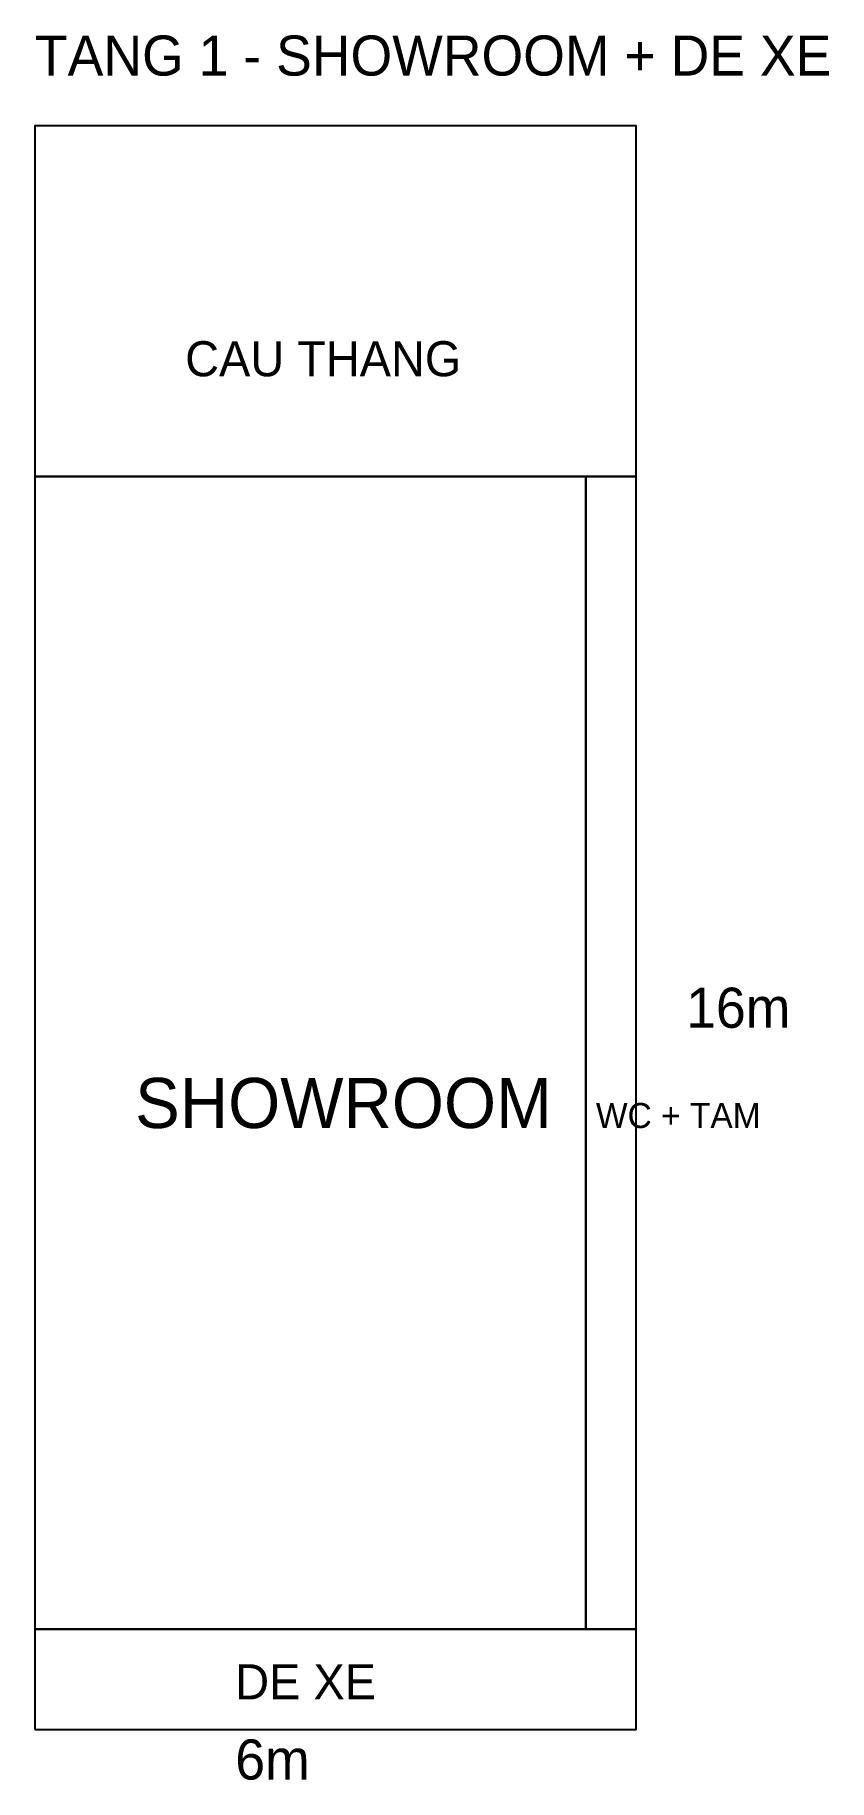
# Model space of a CAD drawing. Header units: millimetres. Extents: x 0 to 7927, y -506 to 16906.
import ezdxf

# ---------------------------------------------------------------- set-up
doc = ezdxf.new("R2010")
doc.units = ezdxf.units.MM
for name, color, linetype in [('DIM', 3, 'Continuous'), ('ROOM', 5, 'Continuous'), ('TEXT', 2, 'Continuous')]:
    doc.layers.add(name, color=color, linetype=linetype)

msp = doc.modelspace()

# ---------------------------------------------------------------- linework, layer by layer
at = {"layer": 'DIM'}
msp.add_lwpolyline([(0, 0), (6000, 0), (6000, 16000), (0, 16000), (0, 0)], close=True, dxfattribs=at)
at = {"layer": 'ROOM'}
for points in [[(0, 12500), (6000, 12500), (6000, 16000), (0, 16000), (0, 12500)], [(0, 1000), (5500, 1000), (5500, 12500), (0, 12500), (0, 1000)], [(5500, 1000), (6000, 1000), (6000, 12500), (5500, 12500), (5500, 1000)], [(0, 0), (6000, 0), (6000, 1000), (0, 1000), (0, 0)]]:
    msp.add_lwpolyline(points, close=True, dxfattribs=at)

# ---------------------------------------------------------------- texts
at = {"layer": 'TEXT'}
for s, height, p in [('TANG 1 - SHOWROOM + DE XE', 400, (0, 16500)), ('CAU THANG', 350, (1500, 13500)), ('16m', 400, (6500, 7000)), ('SHOWROOM', 500, (1000, 6000)), ('WC + TAM', 250, (5600, 6000)), ('DE XE', 350, (2000, 300)), ('6m', 400, (2000, -500))]:
    msp.add_text(s, height=height, dxfattribs=at).set_placement(p)

doc.saveas('drawing.dxf')
